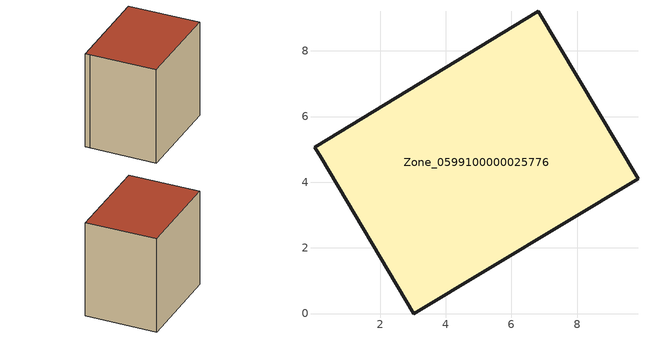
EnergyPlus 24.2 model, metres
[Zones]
Zone_0599100000025776
 floor ground (C_G): 0,5.06 6.82,9.2 9.86,4.11 3.03,0 0.21,4.75 z3.19
 wall outside (C_F): 9.86,4.11 6.82,9.2 0,5.06 0.21,4.75 3.03,0 9.86,4.11 z3.19:11.25
 roof outside (C_R): 6.82,9.2 0,5.06 0.21,4.75 3.03,0 9.86,4.11 z11.25
[BUILDING]
Pand.0599100000025776: North Axis=0; Terrain=City; Loads Convergence Tolerance Value=0.04; Temperature Convergence Tolerance Value=0.4; Solar Distribution=FullExterior; Maximum Number of Warmup Days=25; Minimum Number of Warmup Days=1
[Site:Location]
Rotterdam.The.Hague.AP_ZH_NLD Design_Conditions: Latitude=51.96; Longitude=4.45; Time Zone=1; Elevation=-4.5
[SITE:GROUNDTEMPERATURE:BUILDINGSURFACE]
18, 18, 18, 18, 18, 18, 18, 18, 18, 18, 18, 18
[MATERIAL] Thermal Absorptance=0.9; Solar Absorptance=0.7; Visible Absorptance=0.7
Name | Roughness | Thickness | Conductivity | Density | Specific Heat
G.TC.1946-1964 | MediumSmooth | 0.15 | 1 | 540 | 1210
F.TC.1946-1964 | Rough | 0.3 | 0.857143 | 1920 | 840
R.TC.1946-1964 | MediumRough | 0.2 | 0.235294 | 1500 | 1000
[CONSTRUCTION]
C_G: G.TC.1946-1964
C_F: F.TC.1946-1964
C_R: R.TC.1946-1964
[ZONE]
Zone_0599100000025776: Type=1; Multiplier=1; Ceiling Height=Autocalculate; Volume=Autocalculate; Floor Area=autocalculate; Part of Total Floor Area=Yes
[ZONEINFILTRATION:DESIGNFLOWRATE]
Infil_Zone_0599100000025776: Zone or ZoneList or Space or SpaceList=Zone_0599100000025776; Schedule=AlwaysOn; Design Flow Rate Calculation Method=Flow/Area; Flow Rate per Floor Area=0.003; Constant Term Coefficient=1; Temperature Term Coefficient=0; Velocity Term Coefficient=0; Velocity Squared Term Coefficient=0
[HVACTEMPLATE:ZONE:IDEALLOADSAIRSYSTEM]
Zone_0599100000025776: Maximum Heating Supply Air Temperature=50; Minimum Cooling Supply Air Temperature=13; Maximum Heating Supply Air Humidity Ratio=0.0156; Minimum Cooling Supply Air Humidity Ratio=0.0077; Heating Limit=NoLimit; Cooling Limit=NoLimit; Dehumidification Control Type=ConstantSensibleHeatRatio; Cooling Sensible Heat Ratio=0.7; Dehumidification Setpoint=60; Humidification Control Type=None; Humidification Setpoint=30; Outdoor Air Method=None; Outdoor Air Flow Rate per Person=0.00944; Outdoor Air Flow Rate per Zone Floor Area=0; Outdoor Air Flow Rate per Zone=0; Demand Controlled Ventilation Type=None; Outdoor Air Economizer Type=NoEconomizer; Heat Recovery Type=None; Sensible Heat Recovery Effectiveness=0.7; Latent Heat Recovery Effectiveness=0.65
[ZONECONTROL:THERMOSTAT]
ThermostatControl_Zone_0599100000025776: Zone or ZoneList=Zone_0599100000025776; Control Type Schedule=DualSetpointControlType; Control 1=Thermostat_Zone_0599100000025776; Temperature Difference Between Cutout And Setpoint=0
[THERMOSTATSETPOINT:DUALSETPOINT]
Thermostat_Zone_0599100000025776: Heating Setpoint Temperature Schedule=HeatingSetpoint_Zone_0599100000025776; Cooling Setpoint Temperature Schedule=CoolingSetpoint_Zone_0599100000025776
[SCHEDULE:COMPACT]
HeatingSetpoint_Zone_0599100000025776: Through: 12/31, For: AllDays, Until: 24:00, 21
CoolingSetpoint_Zone_0599100000025776: Through: 12/31, For: AllDays, Until: 24:00, 24
DualSetpointControlType: Through: 12/31, For: AllDays, Until: 24:00, 4
AlwaysOn: Through: 12/31, For: AllDays, Until: 24:00, 1
